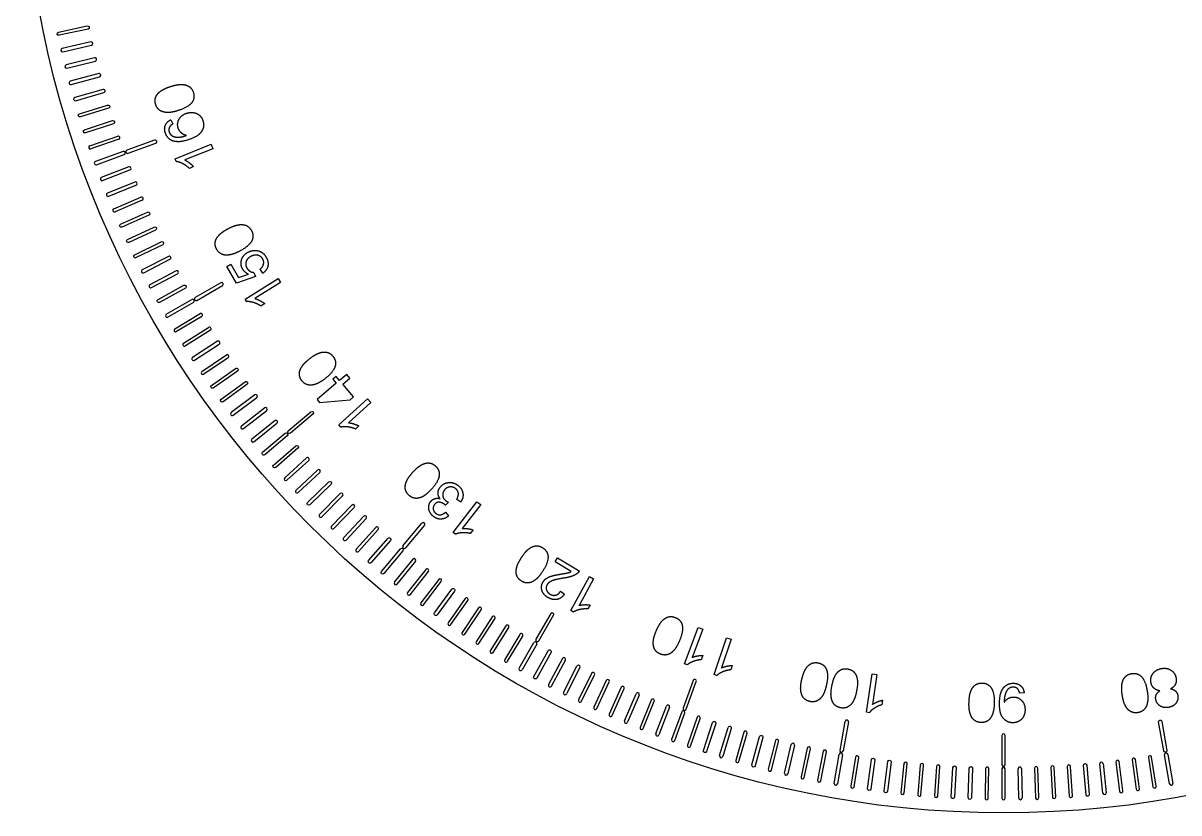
# Model space of a CAD drawing. Header units: millimetres. Extents: x 25.5 to 101.5, y -37.9 to 38.1.
# Drawn here: x 25.5 to 70.3, y -37.88 to -7.25 of the extents above; entities that cross this region are included whole.
import ezdxf

# ---------------------------------------------------------------- set-up
doc = ezdxf.new("R2010")
doc.units = ezdxf.units.MM
doc.layers.get('0').update_dxf_attribs({"linetype": 'CONTINUOUS'})

msp = doc.modelspace()

# ---------------------------------------------------------------- linework, layer by layer
for p, q in [((31.225, -10.995), (31.3, -11.162)), ((28.085, -12.006), (29.165, -11.634)), ((29.207, -11.754), (28.126, -12.126)), ((31.388, -12.509), (32.786, -11.95)), ((32.786, -11.95), (32.855, -12.121)), ((31.432, -12.62), (31.388, -12.509)), ((32.855, -12.121), (31.765, -12.557)), ((32.108, -12.816), (31.943, -12.883)), ((29.017, -14.447), (30.069, -14)), ((30.119, -14.117), (29.067, -14.564)), ((33.393, -16.69), (33.546, -16.602)), ((33.765, -17.337), (33.393, -16.69)), ((33.546, -16.602), (33.844, -17.121)), ((33.844, -17.121), (34.234, -16.99)), ((34.439, -16.918), (34.505, -17.079)), ((34.796, -16.95), (34.685, -16.79)), ((34.505, -17.079), (33.765, -17.337)), ((34.105, -17.952), (35.383, -17.156)), ((35.481, -17.312), (34.484, -17.933)), ((35.383, -17.156), (35.481, -17.312)), ((31.049, -18.541), (32.039, -17.969)), ((32.103, -18.079), (31.113, -18.651)), ((34.168, -18.053), (34.105, -17.952)), ((34.868, -18.128), (34.717, -18.222)), ((31.38, -19.104), (32.36, -18.516)), ((32.425, -18.625), (31.445, -19.213)), ((31.72, -19.662), (32.69, -19.056)), ((32.757, -19.164), (31.788, -19.77)), ((32.43, -20.759), (33.378, -20.12)), ((33.449, -20.225), (32.501, -20.864)), ((37.735, -22.833), (38.854, -21.825)), ((38.854, -21.825), (38.977, -21.961)), ((38.977, -21.961), (38.106, -22.747)), ((37.815, -22.921), (37.735, -22.833)), ((38.517, -22.872), (38.385, -22.991)), ((36.079, -25.362), (36.915, -24.583)), ((37.002, -24.676), (36.166, -25.455)), ((41.985, -25.831), (41.866, -25.942)), ((42.166, -27.001), (43.091, -25.812)), ((42.465, -25.823), (42.308, -25.723)), ((43.236, -25.925), (42.516, -26.851)), ((43.091, -25.812), (43.236, -25.925)), ((41.868, -26.221), (41.989, -26.364)), ((40.224, -27.519), (40.959, -26.644)), ((41.056, -26.725), (40.321, -27.601)), ((42.26, -27.073), (42.166, -27.001)), ((42.943, -26.902), (42.834, -27.042)), ((39.893, -28.931), (40.612, -28.042)), ((40.711, -28.122), (39.991, -29.011)), ((46.116, -28.141), (46.207, -27.989)), ((46.748, -28.517), (46.116, -28.141)), ((46.207, -27.989), (47.059, -28.496)), ((46.726, -30.034), (47.45, -28.714)), ((47.612, -28.802), (47.047, -29.831)), ((47.45, -28.714), (47.612, -28.802)), ((46.327, -29.286), (46.48, -29.4)), ((47.477, -29.814), (47.391, -29.97)), ((46.83, -30.091), (46.726, -30.034)), ((51.137, -32.095), (51.668, -30.685)), ((51.841, -30.75), (51.426, -31.849)), ((51.668, -30.685), (51.841, -30.75)), ((44.728, -32.266), (45.299, -31.276)), ((45.409, -31.34), (44.838, -32.329)), ((52.282, -32.511), (52.763, -31.084)), ((52.938, -31.143), (52.563, -32.255)), ((52.763, -31.084), (52.938, -31.143)), ((51.849, -31.771), (51.787, -31.937)), ((46.449, -33.204), (46.968, -32.186)), ((47.081, -32.243), (46.562, -33.262)), ((51.248, -32.137), (51.137, -32.095)), ((52.983, -32.162), (52.926, -32.331)), ((52.394, -32.549), (52.282, -32.511)), ((58.186, -33.974), (58.41, -32.485)), ((58.41, -32.485), (58.592, -32.512)), ((58.592, -32.512), (58.418, -33.672)), ((48.815, -34.312), (49.262, -33.26)), ((49.378, -33.31), (48.932, -34.362)), ((58.815, -33.508), (58.789, -33.684)), ((64.301, -33.219), (64.124, -33.238)), ((50.026, -34.804), (50.435, -33.737)), ((50.554, -33.782), (50.144, -34.849)), ((58.304, -33.992), (58.186, -33.974)), ((57.163, -35.454), (57.361, -34.329)), ((57.486, -34.351), (57.288, -35.476)), ((52.495, -35.659), (52.829, -34.566)), ((52.95, -34.603), (52.616, -35.696)), ((55.017, -36.339), (55.274, -35.225)), ((55.398, -35.254), (55.141, -36.368)), ((56.937, -36.733), (57.136, -35.608)), ((57.261, -35.63), (57.062, -36.755)), ((69.938, -36.755), (69.739, -35.63)), ((69.864, -35.608), (70.063, -36.733)), ((64.09, -37.308), (64.07, -36.165)), ((64.197, -36.163), (64.217, -37.306)), ((67.35, -37.114), (67.23, -35.978)), ((67.357, -35.964), (67.476, -37.101))]:
    msp.add_line(p, q)
for points in [[(26.897, -7.724, -1), (26.871, -7.6), (27.989, -7.362, -1), (28.015, -7.486)], [(27.04, -8.362), (28.153, -8.104, 1), (28.125, -7.981), (27.011, -8.238, 1)], [(28.272, -8.597), (27.163, -8.873, 1), (27.193, -8.997), (28.302, -8.72, 1)], [(28.429, -9.21), (27.325, -9.506, 1), (27.358, -9.629), (28.462, -9.333, 1)], [(28.597, -9.821), (27.499, -10.136, 1), (27.534, -10.258), (28.632, -9.943, 1)], [(27.72, -10.884, -1), (27.683, -10.763), (28.776, -10.429, -1), (28.813, -10.55)], [(28.966, -11.033, -1), (29.005, -11.154), (27.918, -11.507, -1), (27.878, -11.386)], [(29.566, -12.298), (30.64, -11.907, 1), (30.596, -11.787), (29.522, -12.178, 1)], [(29.376, -12.231), (28.302, -12.622, 1), (28.345, -12.742), (29.419, -12.351, 1)], [(29.597, -12.825), (28.53, -13.235, 1), (28.575, -13.353), (29.642, -12.944, 1)], [(29.828, -13.415), (28.768, -13.843, 1), (28.816, -13.961), (29.875, -13.533, 1)], [(29.328, -15.163, -1), (29.276, -15.047), (30.321, -14.582, -1), (30.372, -14.698)], [(30.582, -15.159, -1), (30.636, -15.274), (29.6, -15.757, -1), (29.546, -15.642)], [(30.854, -15.731, -1), (30.91, -15.845), (29.882, -16.346, -1), (29.827, -16.232)], [(31.136, -16.298), (30.117, -16.817, 1), (30.175, -16.93), (31.193, -16.411, 1)], [(30.478, -17.509), (31.487, -16.973, 1), (31.427, -16.86), (30.418, -17.397, 1)], [(30.79, -18.083, -1), (30.729, -17.972), (31.728, -17.418, -1), (31.79, -17.529)], [(33.164, -17.32), (32.174, -17.892, 1), (32.238, -18.002), (33.228, -17.43, 1)], [(32.14, -20.32), (33.098, -19.698, 1), (33.029, -19.591), (32.071, -20.214, 1)], [(33.736, -20.643, -1), (33.809, -20.747), (32.872, -21.402, -1), (32.799, -21.298)], [(33.253, -21.933, -1), (33.178, -21.831), (34.103, -21.159, -1), (34.177, -21.262)], [(34.478, -21.669), (33.566, -22.357, 1), (33.642, -22.458), (34.555, -21.77, 1)], [(34.041, -22.976), (34.941, -22.272, 1), (34.863, -22.172), (33.962, -22.876, 1)], [(35.86, -23.155, -1), (35.778, -23.058), (36.654, -22.323, -1), (36.735, -22.42)], [(34.448, -23.486), (35.337, -22.767, 1), (35.257, -22.668), (34.368, -23.388, 1)], [(34.865, -23.99, -1), (34.783, -23.892), (35.659, -23.158, -1), (35.74, -23.255)], [(35.29, -24.486, -1), (35.207, -24.39), (36.069, -23.64, -1), (36.152, -23.736)], [(36.488, -24.115), (35.639, -24.88, 1), (35.724, -24.974), (36.573, -24.21, 1)], [(36.616, -25.928, -1), (36.528, -25.837), (37.35, -25.043, -1), (37.439, -25.134)], [(37.075, -26.394), (37.883, -25.585, 1), (37.793, -25.496), (36.985, -26.304, 1)], [(37.542, -26.851), (38.336, -26.029, 1), (38.244, -25.94), (37.45, -26.763, 1)], [(38.016, -27.3), (38.796, -26.464, 1), (38.703, -26.377), (37.924, -27.213, 1)], [(39.169, -26.806), (38.405, -27.655, 1), (38.499, -27.74), (39.264, -26.891, 1)], [(38.989, -28.172, -1), (38.893, -28.089), (39.643, -27.226, -1), (39.739, -27.31)], [(40.124, -27.639, -1), (40.221, -27.72), (39.487, -28.596, -1), (39.389, -28.514)], [(40.503, -29.416), (41.207, -28.516, 1), (41.107, -28.438), (40.403, -29.338, 1)], [(41.022, -29.813), (41.71, -28.9, 1), (41.609, -28.824), (40.921, -29.737, 1)], [(41.548, -30.201, -1), (41.445, -30.126), (42.117, -29.202, -1), (42.22, -29.276)], [(42.081, -30.579), (42.736, -29.643, 1), (42.632, -29.57), (41.977, -30.507, 1)], [(42.62, -30.949), (43.259, -30.001, 1), (43.154, -29.93), (42.515, -30.878, 1)], [(43.165, -31.308), (43.788, -30.35, 1), (43.681, -30.281), (43.059, -31.239, 1)], [(45.487, -31.205), (46.059, -30.215, 1), (45.949, -30.151), (45.377, -31.141, 1)], [(44.215, -30.622), (43.609, -31.591, 1), (43.717, -31.658), (44.323, -30.689, 1)], [(44.754, -30.954), (44.166, -31.933, 1), (44.274, -31.999), (44.863, -31.019, 1)], [(45.407, -32.65, -1), (45.296, -32.589), (45.85, -31.589, -1), (45.961, -31.651)], [(45.982, -32.961), (46.518, -31.952, 1), (46.406, -31.892), (45.87, -32.901, 1)], [(47.534, -32.469), (47.033, -33.497, 1), (47.147, -33.552), (47.648, -32.525, 1)], [(51.201, -33.857), (51.592, -32.783, 1), (51.472, -32.739), (51.081, -33.813, 1)], [(47.737, -33.832), (48.22, -32.797, 1), (48.105, -32.743), (47.622, -33.779, 1)], [(48.332, -34.102), (48.797, -33.058, 1), (48.681, -33.007), (48.216, -34.051, 1)], [(49.846, -33.504), (49.418, -34.563, 1), (49.536, -34.611), (49.964, -33.551, 1)], [(50.756, -35.077), (51.147, -34.003, 1), (51.028, -33.96), (50.637, -35.034, 1)], [(51.625, -34.172), (51.253, -35.253, 1), (51.373, -35.294), (51.745, -34.213, 1)], [(51.993, -35.5, -1), (51.872, -35.461), (52.225, -34.374, -1), (52.346, -34.413)], [(69.514, -34.351, -1), (69.639, -34.329), (69.837, -35.454, -1), (69.712, -35.476)], [(53.243, -35.88), (53.558, -34.782, 1), (53.436, -34.747), (53.121, -35.845, 1)], [(54.046, -34.917, -1), (54.169, -34.95), (53.873, -36.054, -1), (53.75, -36.021)], [(63.563, -36.014), (63.563, -34.871, 1), (63.437, -34.871), (63.437, -36.014, 1)], [(54.505, -36.216), (54.782, -35.107, 1), (54.659, -35.077), (54.382, -36.186, 1)], [(55.893, -35.364), (55.655, -36.482, 1), (55.779, -36.508), (56.017, -35.39, 1)], [(56.513, -35.491), (56.295, -36.613, 1), (56.42, -36.637), (56.638, -35.515, 1)], [(57.76, -35.713), (57.581, -36.842, 1), (57.707, -36.862), (57.886, -35.733, 1)], [(58.353, -36.957, -1), (58.227, -36.94), (58.386, -35.808, -1), (58.512, -35.826)], [(59.001, -37.042, -1), (58.875, -37.026), (59.014, -35.892, -1), (59.14, -35.907)], [(68.125, -37.026), (67.986, -35.892, 1), (67.86, -35.907), (67.999, -37.042, 1)], [(68.773, -36.94), (68.614, -35.808, 1), (68.488, -35.826), (68.647, -36.957, 1)], [(69.419, -36.842), (69.24, -35.713, 1), (69.114, -35.733), (69.293, -36.862, 1)], [(59.643, -35.964), (59.524, -37.101, 1), (59.65, -37.114), (59.77, -35.978, 1)], [(60.301, -37.176), (60.4, -36.037, 1), (60.274, -36.026), (60.174, -37.165, 1)], [(60.952, -37.226), (61.032, -36.086, 1), (60.905, -36.077), (60.825, -37.217, 1)], [(61.604, -37.265, -1), (61.477, -37.258), (61.537, -36.117, -1), (61.664, -36.124)], [(62.17, -36.146, -1), (62.297, -36.15), (62.257, -37.292, -1), (62.13, -37.288)], [(62.91, -37.308), (62.93, -36.165, 1), (62.803, -36.163), (62.783, -37.306, 1)], [(63.563, -37.313), (63.563, -36.17, 1), (63.437, -36.17), (63.437, -37.313, 1)], [(64.703, -36.15), (64.743, -37.292, 1), (64.87, -37.288), (64.83, -36.146, 1)], [(65.336, -36.124), (65.396, -37.265, 1), (65.523, -37.258), (65.463, -36.117, 1)], [(66.175, -37.217), (66.095, -36.077, 1), (65.968, -36.086), (66.048, -37.226, 1)], [(66.826, -37.165, -1), (66.699, -37.176), (66.6, -36.037, -1), (66.726, -36.026)]]:
    msp.add_lwpolyline(points, format="xyb", close=True)
msp.add_lwpolyline([(38.161, -21.02), (38.043, -20.879), (37.768, -21.11), (37.637, -20.955), (37.508, -21.063), (37.638, -21.218), (36.894, -21.843), (36.99, -21.958), (38.175, -21.858), (38.304, -21.749), (37.886, -21.251)], close=True)
msp.add_circle((63.5, 0.121), 38)
for centre, start, end in [((29.186, -11.694), -71, 109), ((28.105, -12.066), 109, 289), ((30.094, -14.059), -67, 113), ((29.042, -14.506), 113, 293), ((32.071, -18.024), -60, 120), ((31.081, -18.596), 120, 300), ((32.393, -18.57), -59, 121), ((31.413, -19.159), 121, 301), ((32.723, -19.11), -58, 122), ((31.754, -19.716), 122, 302), ((33.413, -20.173), -56, 124), ((32.466, -20.812), 124, 304), ((36.958, -24.629), -47, 133), ((36.122, -25.409), 133, 313), ((41.007, -26.685), -40, 140), ((40.273, -27.56), 140, 320), ((40.661, -28.082), -39, 141), ((39.942, -28.971), 141, 321), ((45.354, -31.308), -30, 150), ((47.024, -32.214), -27, 153), ((44.783, -32.298), 150, 330), ((46.505, -33.233), 153, 333), ((49.32, -33.285), -23, 157), ((50.494, -33.759), -21, 159), ((48.873, -34.337), 157, 337), ((57.424, -34.34), -10, 170), ((50.085, -34.827), 159, 339), ((52.89, -34.584), -17, 163), ((55.336, -35.24), -13, 167), ((52.555, -35.677), 163, 343), ((57.198, -35.619), -10, 170), ((57.225, -35.465), 170, 350), ((69.802, -35.619), 10, 190), ((64.133, -36.164), 1, 181), ((67.293, -35.971), 6, 186), ((55.079, -36.353), 167, 347), ((57, -36.744), 170, 350), ((70, -36.744), -170, 10), ((67.413, -37.108), -174, 6), ((64.153, -37.307), -179, 1)]:
    msp.add_arc(centre, 0.0635, start, end)
for points in [[(30.708, -10.004), (30.778, -9.92), (30.892, -9.847)], [(30.892, -9.847), (31.007, -9.775), (31.22, -9.707)], [(31.22, -9.707), (31.471, -9.627), (31.642, -9.629)], [(31.642, -9.629), (31.813, -9.631), (31.93, -9.707)], [(31.93, -9.707), (32.048, -9.783), (32.098, -9.939)], [(30.639, -10.407), (30.602, -10.292), (30.621, -10.19)], [(30.621, -10.19), (30.639, -10.088), (30.708, -10.004)], [(32.098, -9.939), (32.164, -10.146), (32.054, -10.311)], [(30.806, -10.638), (30.689, -10.562), (30.639, -10.407)], [(31.094, -10.717), (30.922, -10.714), (30.806, -10.638)], [(31.518, -10.639), (31.265, -10.72), (31.094, -10.717)], [(32.054, -10.311), (31.921, -10.51), (31.518, -10.639)], [(31.537, -10.992), (31.621, -10.824), (31.823, -10.751)], [(31.823, -10.751), (31.956, -10.704), (32.091, -10.72)], [(32.091, -10.72), (32.226, -10.736), (32.322, -10.814)], [(31.013, -11.215), (31.068, -11.075), (31.225, -10.995)], [(31.3, -11.162), (31.207, -11.222), (31.176, -11.281)], [(31.516, -11.333), (31.454, -11.159), (31.537, -10.992)], [(32.322, -10.814), (32.419, -10.893), (32.465, -11.02)], [(32.465, -11.02), (32.543, -11.236), (32.432, -11.43)], [(31.017, -11.522), (30.958, -11.355), (31.013, -11.215)], [(31.307, -11.819), (31.098, -11.745), (31.017, -11.522)], [(31.176, -11.281), (31.127, -11.378), (31.164, -11.481)], [(31.164, -11.481), (31.193, -11.564), (31.262, -11.61)], [(31.262, -11.61), (31.351, -11.67), (31.483, -11.676)], [(31.483, -11.676), (31.614, -11.682), (31.827, -11.608)], [(31.63, -11.506), (31.552, -11.432), (31.516, -11.333)], [(31.827, -11.608), (31.709, -11.58), (31.63, -11.506)], [(32.432, -11.43), (32.322, -11.625), (31.956, -11.756)], [(31.956, -11.756), (31.547, -11.903), (31.307, -11.819)], [(31.679, -12.697), (31.54, -12.628), (31.432, -12.62)], [(31.943, -12.883), (31.818, -12.766), (31.679, -12.697)], [(31.765, -12.557), (31.849, -12.595), (31.948, -12.672)], [(31.948, -12.672), (32.047, -12.748), (32.108, -12.816)], [(33.15, -15.418), (33.25, -15.327), (33.447, -15.223)], [(33.447, -15.223), (33.681, -15.099), (33.849, -15.072)], [(33.849, -15.072), (34.018, -15.044), (34.147, -15.098)], [(34.147, -15.098), (34.275, -15.152), (34.352, -15.297)], [(32.942, -15.803), (32.943, -15.7), (32.996, -15.605)], [(32.996, -15.605), (33.049, -15.51), (33.15, -15.418)], [(34.374, -15.671), (34.278, -15.89), (33.904, -16.088)], [(34.352, -15.297), (34.454, -15.489), (34.374, -15.671)], [(32.998, -16.013), (32.942, -15.907), (32.942, -15.803)], [(33.203, -16.212), (33.075, -16.158), (32.998, -16.013)], [(33.904, -16.088), (33.669, -16.212), (33.5, -16.239)], [(34.2, -16.145), (34.377, -16.043), (34.564, -16.072)], [(34.564, -16.072), (34.794, -16.107), (34.919, -16.323)], [(33.5, -16.239), (33.331, -16.267), (33.203, -16.212)], [(34.011, -16.792), (33.913, -16.621), (33.964, -16.436)], [(33.964, -16.436), (34.015, -16.251), (34.2, -16.145)], [(34.14, -16.507), (34.105, -16.629), (34.177, -16.753)], [(34.312, -16.306), (34.175, -16.385), (34.14, -16.507)], [(34.588, -16.253), (34.455, -16.224), (34.312, -16.306)], [(34.787, -16.399), (34.721, -16.283), (34.588, -16.253)], [(34.82, -16.598), (34.842, -16.494), (34.787, -16.399)], [(34.919, -16.323), (35.021, -16.501), (34.986, -16.67)], [(34.234, -16.99), (34.085, -16.92), (34.011, -16.792)], [(34.177, -16.753), (34.221, -16.83), (34.292, -16.872)], [(34.292, -16.872), (34.363, -16.914), (34.439, -16.918)], [(34.685, -16.79), (34.797, -16.701), (34.82, -16.598)], [(34.986, -16.67), (34.951, -16.839), (34.796, -16.95)], [(34.424, -18.086), (34.276, -18.042), (34.168, -18.053)], [(34.717, -18.222), (34.573, -18.129), (34.424, -18.086)], [(34.484, -17.933), (34.573, -17.955), (34.684, -18.014)], [(34.684, -18.014), (34.795, -18.072), (34.868, -18.128)], [(36.609, -20.262), (36.817, -20.099), (36.978, -20.042)], [(36.978, -20.042), (37.139, -19.985), (37.275, -20.016)], [(37.275, -20.016), (37.411, -20.046), (37.513, -20.176)], [(36.231, -20.717), (36.267, -20.614), (36.35, -20.506)], [(36.35, -20.506), (36.433, -20.399), (36.609, -20.262)], [(37.6, -20.54), (37.544, -20.773), (37.211, -21.033)], [(37.513, -20.176), (37.646, -20.347), (37.6, -20.54)], [(36.213, -20.922), (36.196, -20.82), (36.231, -20.717)], [(36.306, -21.119), (36.231, -21.024), (36.213, -20.922)], [(37.211, -21.033), (37.001, -21.196), (36.839, -21.253)], [(36.542, -21.279), (36.406, -21.248), (36.306, -21.119)], [(36.839, -21.253), (36.678, -21.31), (36.542, -21.279)], [(38.106, -22.747), (38.197, -22.754), (38.317, -22.792)], [(38.317, -22.792), (38.436, -22.83), (38.517, -22.872)], [(38.073, -22.909), (37.919, -22.892), (37.815, -22.921)], [(38.385, -22.991), (38.227, -22.925), (38.073, -22.909)], [(40.606, -24.667), (40.782, -24.471), (40.931, -24.386)], [(40.931, -24.386), (41.079, -24.302), (41.219, -24.308)], [(41.219, -24.308), (41.358, -24.314), (41.481, -24.424)], [(41.481, -24.424), (41.642, -24.569), (41.631, -24.767)], [(40.314, -25.182), (40.331, -25.074), (40.394, -24.954)], [(40.394, -24.954), (40.457, -24.833), (40.606, -24.667)], [(41.631, -24.767), (41.616, -25.006), (41.334, -25.32)], [(41.682, -25.229), (41.808, -25.078), (42.005, -25.065)], [(42.005, -25.065), (42.203, -25.052), (42.371, -25.193)], [(40.333, -25.386), (40.297, -25.289), (40.314, -25.182)], [(40.458, -25.564), (40.368, -25.483), (40.333, -25.386)], [(41.334, -25.32), (41.156, -25.518), (41.007, -25.603)], [(41.583, -25.462), (41.588, -25.341), (41.682, -25.229)], [(41.66, -25.692), (41.577, -25.583), (41.583, -25.462)], [(41.834, -25.351), (41.753, -25.449), (41.764, -25.565)], [(42.046, -25.237), (41.919, -25.249), (41.834, -25.351)], [(42.272, -25.309), (42.172, -25.226), (42.046, -25.237)], [(42.37, -25.481), (42.356, -25.379), (42.272, -25.309)], [(42.308, -25.723), (42.384, -25.583), (42.37, -25.481)], [(42.371, -25.193), (42.522, -25.319), (42.547, -25.493)], [(42.547, -25.493), (42.571, -25.667), (42.465, -25.823)], [(40.719, -25.68), (40.58, -25.673), (40.458, -25.564)], [(41.007, -25.603), (40.858, -25.687), (40.719, -25.68)], [(41.253, -26.188), (41.208, -26.081), (41.224, -25.976)], [(41.224, -25.976), (41.241, -25.871), (41.306, -25.793)], [(41.306, -25.793), (41.369, -25.718), (41.46, -25.691)], [(41.449, -25.917), (41.384, -25.995), (41.394, -26.09)], [(41.643, -25.833), (41.531, -25.819), (41.449, -25.917)], [(41.46, -25.691), (41.551, -25.663), (41.66, -25.692)], [(41.845, -25.921), (41.754, -25.846), (41.643, -25.833)], [(41.764, -25.565), (41.774, -25.681), (41.872, -25.763)], [(41.866, -25.942), (41.853, -25.928), (41.845, -25.921)], [(41.872, -25.763), (41.913, -25.797), (41.985, -25.831)], [(41.393, -26.373), (41.299, -26.295), (41.253, -26.188)], [(41.687, -26.486), (41.53, -26.488), (41.393, -26.373)], [(41.394, -26.09), (41.404, -26.185), (41.487, -26.255)], [(41.487, -26.255), (41.57, -26.324), (41.668, -26.318)], [(41.668, -26.318), (41.766, -26.312), (41.868, -26.221)], [(41.989, -26.364), (41.844, -26.485), (41.687, -26.486)], [(42.516, -26.851), (42.607, -26.842), (42.731, -26.858)], [(42.731, -26.858), (42.856, -26.874), (42.943, -26.902)], [(42.512, -27.016), (42.358, -27.026), (42.26, -27.073)], [(42.834, -27.042), (42.667, -27.005), (42.512, -27.016)], [(44.816, -27.977), (44.959, -27.755), (45.092, -27.648)], [(45.092, -27.648), (45.226, -27.541), (45.364, -27.525)], [(45.364, -27.525), (45.503, -27.509), (45.641, -27.599)], [(45.641, -27.599), (45.824, -27.716), (45.844, -27.914)], [(44.652, -28.293), (44.695, -28.164), (44.816, -27.977)], [(45.844, -27.914), (45.867, -28.152), (45.638, -28.507)], [(44.609, -28.531), (44.609, -28.422), (44.652, -28.293)], [(44.66, -28.73), (44.61, -28.64), (44.609, -28.531)], [(45.638, -28.507), (45.494, -28.73), (45.36, -28.837)], [(45.972, -28.698), (46.095, -28.659), (46.351, -28.617)], [(46.351, -28.617), (46.565, -28.582), (46.63, -28.563)], [(46.63, -28.563), (46.696, -28.545), (46.748, -28.517)], [(46.975, -28.595), (46.89, -28.663), (46.768, -28.704)], [(47.059, -28.496), (47.026, -28.554), (46.975, -28.595)], [(44.812, -28.886), (44.71, -28.821), (44.66, -28.73)], [(45.088, -28.959), (44.949, -28.975), (44.812, -28.886)], [(45.36, -28.837), (45.226, -28.944), (45.088, -28.959)], [(45.607, -29.245), (45.56, -29.078), (45.651, -28.926)], [(45.651, -28.926), (45.697, -28.849), (45.773, -28.793)], [(45.773, -28.793), (45.849, -28.737), (45.972, -28.698)], [(45.811, -29.026), (45.755, -29.12), (45.784, -29.225)], [(45.999, -28.88), (45.865, -28.937), (45.811, -29.026)], [(46.445, -28.776), (46.132, -28.823), (45.999, -28.88)], [(46.768, -28.704), (46.647, -28.746), (46.445, -28.776)], [(45.84, -29.523), (45.654, -29.413), (45.607, -29.245)], [(45.784, -29.225), (45.813, -29.33), (45.921, -29.394)], [(46.189, -29.602), (46.023, -29.633), (45.84, -29.523)], [(45.921, -29.394), (46.035, -29.462), (46.145, -29.435)], [(46.145, -29.435), (46.254, -29.407), (46.327, -29.286)], [(46.48, -29.4), (46.355, -29.572), (46.189, -29.602)], [(47.07, -29.994), (46.919, -30.029), (46.83, -30.091)], [(47.047, -29.831), (47.136, -29.808), (47.261, -29.804)], [(47.391, -29.97), (47.221, -29.959), (47.07, -29.994)], [(47.261, -29.804), (47.386, -29.8), (47.477, -29.814)], [(50.04, -30.821), (50.142, -30.578), (50.254, -30.449)], [(50.254, -30.449), (50.367, -30.32), (50.501, -30.28)], [(50.501, -30.28), (50.635, -30.24), (50.787, -30.304)], [(50.787, -30.304), (50.987, -30.388), (51.041, -30.579)], [(49.934, -31.161), (49.954, -31.027), (50.04, -30.821)], [(51.041, -30.579), (51.106, -30.809), (50.943, -31.199)], [(49.934, -31.403), (49.915, -31.296), (49.934, -31.161)], [(50.943, -31.199), (50.84, -31.444), (50.727, -31.573)], [(50.019, -31.59), (49.954, -31.511), (49.934, -31.403)], [(50.196, -31.717), (50.084, -31.67), (50.019, -31.59)], [(50.48, -31.741), (50.347, -31.78), (50.196, -31.717)], [(50.727, -31.573), (50.614, -31.701), (50.48, -31.741)], [(51.426, -31.849), (51.511, -31.813), (51.634, -31.791)], [(51.634, -31.791), (51.758, -31.77), (51.849, -31.771)], [(51.472, -32.007), (51.327, -32.063), (51.248, -32.137)], [(51.787, -31.937), (51.616, -31.951), (51.472, -32.007)], [(52.563, -32.255), (52.646, -32.216), (52.769, -32.19)], [(52.769, -32.19), (52.891, -32.165), (52.983, -32.162)], [(55.828, -32.3), (55.917, -32.153), (56.041, -32.091)], [(56.041, -32.091), (56.166, -32.028), (56.327, -32.064)], [(56.327, -32.064), (56.538, -32.111), (56.625, -32.29)], [(52.614, -32.411), (52.471, -32.472), (52.394, -32.549)], [(52.926, -32.331), (52.756, -32.35), (52.614, -32.411)], [(55.683, -32.704), (55.74, -32.446), (55.828, -32.3)], [(56.625, -32.29), (56.729, -32.505), (56.637, -32.917)], [(56.847, -32.96), (56.895, -32.7), (56.978, -32.551)], [(56.978, -32.551), (57.061, -32.401), (57.183, -32.334)], [(57.183, -32.334), (57.306, -32.267), (57.468, -32.297)], [(57.468, -32.297), (57.681, -32.337), (57.774, -32.512)], [(57.774, -32.512), (57.886, -32.723), (57.808, -33.139)], [(68.093, -32.877), (68.122, -32.709), (68.215, -32.605)], [(68.215, -32.605), (68.309, -32.501), (68.472, -32.476)], [(68.472, -32.476), (68.686, -32.444), (68.832, -32.579)], [(68.832, -32.579), (69.007, -32.742), (69.07, -33.159)], [(69.215, -32.819), (69.179, -32.63), (69.289, -32.476)], [(69.289, -32.476), (69.398, -32.322), (69.616, -32.281)], [(69.616, -32.281), (69.835, -32.24), (69.993, -32.344)], [(69.993, -32.344), (70.151, -32.448), (70.187, -32.641)], [(70.187, -32.641), (70.214, -32.785), (70.16, -32.895)], [(55.638, -33.057), (55.634, -32.922), (55.683, -32.704)], [(55.681, -33.295), (55.643, -33.193), (55.638, -33.057)], [(56.637, -32.917), (56.58, -33.177), (56.491, -33.323)], [(56.815, -33.314), (56.806, -33.179), (56.847, -32.96)], [(57.808, -33.139), (57.76, -33.4), (57.676, -33.55)], [(62.228, -33.171), (62.286, -33.01), (62.396, -32.924)], [(62.396, -32.924), (62.507, -32.839), (62.671, -32.843)], [(62.671, -32.843), (62.888, -32.848), (63.008, -33.007)], [(63.008, -33.007), (63.152, -33.198), (63.141, -33.62)], [(63.404, -33.204), (63.465, -33.033), (63.587, -32.943)], [(63.621, -33.148), (63.58, -33.213), (63.554, -33.324)], [(63.587, -32.943), (63.71, -32.853), (63.876, -32.851)], [(63.725, -33.043), (63.661, -33.083), (63.621, -33.148)], [(63.873, -33.003), (63.788, -33.003), (63.725, -33.043)], [(64.036, -33.057), (63.972, -33.002), (63.873, -33.003)], [(63.876, -32.851), (64.052, -32.849), (64.164, -32.946)], [(64.124, -33.238), (64.1, -33.113), (64.036, -33.057)], [(64.164, -32.946), (64.277, -33.043), (64.301, -33.219)], [(68.103, -33.307), (68.064, -33.046), (68.093, -32.877)], [(69.33, -33.041), (69.241, -32.956), (69.215, -32.819)], [(69.564, -33.145), (69.42, -33.126), (69.33, -33.041)], [(69.423, -33.293), (69.462, -33.207), (69.564, -33.145)], [(70.16, -32.895), (70.105, -33.006), (69.977, -33.067)], [(69.977, -33.067), (70.098, -33.087), (70.166, -33.153)], [(55.797, -33.465), (55.719, -33.398), (55.681, -33.295)], [(55.993, -33.559), (55.875, -33.532), (55.797, -33.465)], [(56.278, -33.532), (56.153, -33.594), (55.993, -33.559)], [(56.491, -33.323), (56.402, -33.469), (56.278, -33.532)], [(56.866, -33.551), (56.824, -33.45), (56.815, -33.314)], [(56.988, -33.716), (56.907, -33.652), (56.866, -33.551)], [(57.676, -33.55), (57.592, -33.699), (57.47, -33.766)], [(58.418, -33.672), (58.493, -33.62), (58.609, -33.573)], [(58.609, -33.573), (58.725, -33.526), (58.815, -33.508)], [(62.188, -33.951), (62.157, -33.819), (62.163, -33.596)], [(62.163, -33.596), (62.17, -33.332), (62.228, -33.171)], [(63.346, -33.663), (63.344, -33.375), (63.404, -33.204)], [(63.554, -33.324), (63.527, -33.435), (63.529, -33.549)], [(63.529, -33.549), (63.529, -33.562), (63.53, -33.586)], [(63.53, -33.586), (63.584, -33.498), (63.679, -33.442)], [(63.679, -33.442), (63.775, -33.386), (63.886, -33.385)], [(63.886, -33.385), (64.072, -33.383), (64.202, -33.517)], [(64.202, -33.517), (64.333, -33.651), (64.335, -33.872)], [(68.19, -33.652), (68.137, -33.527), (68.103, -33.307)], [(69.081, -33.591), (69.051, -33.759), (68.958, -33.863)], [(69.07, -33.159), (69.11, -33.422), (69.081, -33.591)], [(69.402, -33.481), (69.383, -33.379), (69.423, -33.293)], [(69.572, -33.732), (69.433, -33.642), (69.402, -33.481)], [(70.166, -33.153), (70.235, -33.219), (70.255, -33.326)], [(70.255, -33.326), (70.285, -33.487), (70.19, -33.618)], [(57.187, -33.803), (57.068, -33.781), (56.988, -33.716)], [(57.47, -33.766), (57.348, -33.833), (57.187, -33.803)], [(58.495, -33.818), (58.366, -33.903), (58.304, -33.992)], [(58.789, -33.684), (58.625, -33.733), (58.495, -33.818)], [(62.275, -34.176), (62.218, -34.083), (62.188, -33.951)], [(63.141, -33.62), (63.134, -33.886), (63.075, -34.047)], [(63.414, -34.084), (63.349, -33.939), (63.346, -33.663)], [(64.335, -33.872), (64.337, -34.1), (64.204, -34.241)], [(68.316, -33.859), (68.243, -33.777), (68.19, -33.652)], [(68.486, -33.974), (68.388, -33.94), (68.316, -33.859)], [(68.702, -33.991), (68.583, -34.009), (68.486, -33.974)], [(68.958, -33.863), (68.864, -33.966), (68.702, -33.991)], [(69.903, -33.786), (69.71, -33.822), (69.572, -33.732)], [(70.19, -33.618), (70.095, -33.749), (69.903, -33.786)], [(62.422, -34.32), (62.332, -34.269), (62.275, -34.176)], [(62.632, -34.374), (62.512, -34.371), (62.422, -34.32)], [(62.906, -34.293), (62.796, -34.378), (62.632, -34.374)], [(63.075, -34.047), (63.016, -34.208), (62.906, -34.293)], [(63.6, -34.307), (63.478, -34.229), (63.414, -34.084)], [(63.868, -34.383), (63.722, -34.385), (63.6, -34.307)], [(64.204, -34.241), (64.071, -34.381), (63.868, -34.383)]]:
    msp.add_open_spline(points, degree=2)

doc.saveas('drawing.dxf')
